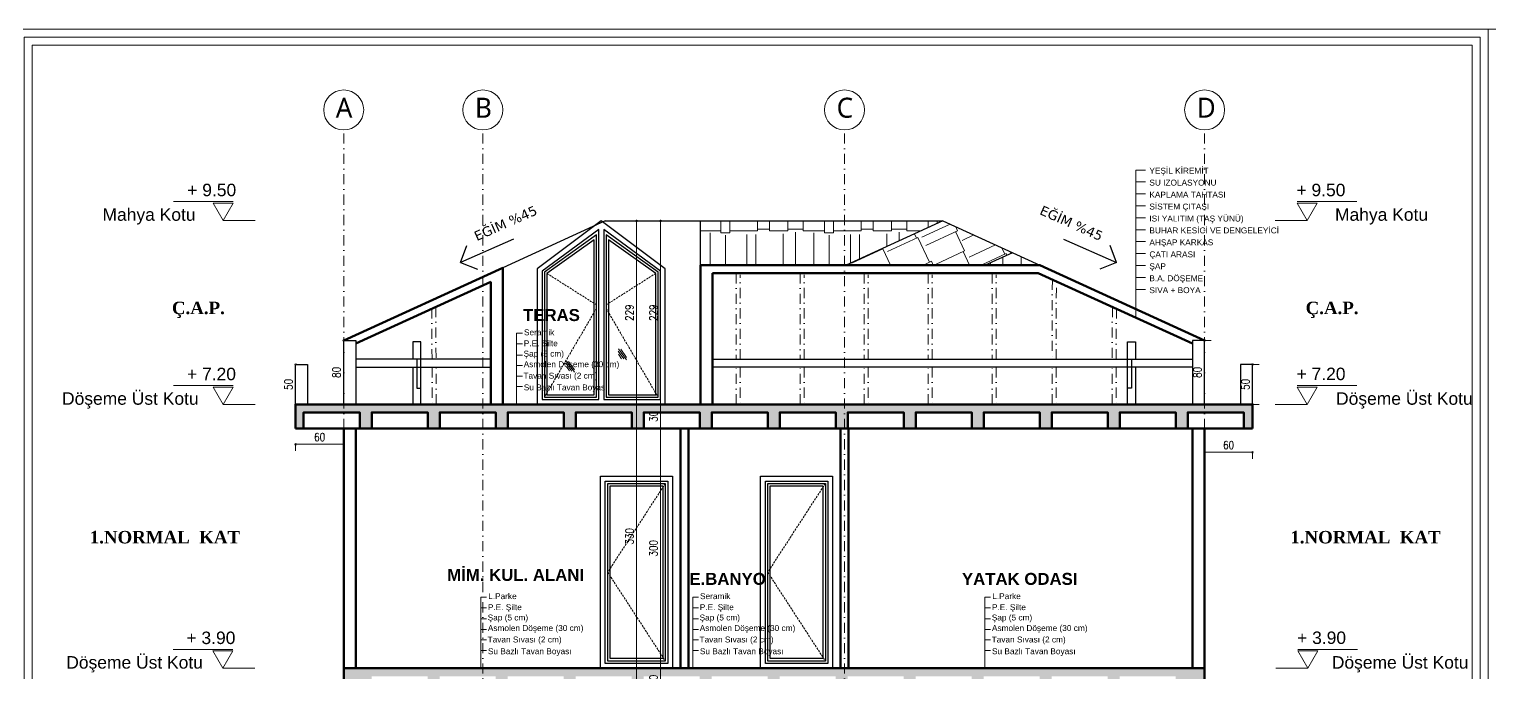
# Model space of a CAD drawing. Header units: millimetres. Extents: x 14753 to 45183, y 5640 to 19518.
# Drawn here: x 28337 to 30162, y 18708 to 19513 of the extents above; entities that cross this region are included whole.
import ezdxf

# ---------------------------------------------------------------- set-up
doc = ezdxf.new("R2010")
doc.units = ezdxf.units.MM
for name, pattern in [('DASHDOT', [25.4, 12.7, -6.35, 0, -6.35]), ('DUZ', [0]), ('HIDDEN', [0.375, 0.25, -0.125])]:
    doc.linetypes.add(name, pattern=pattern)
doc.layers.add('a_p1_enince', color=1, linetype='Continuous')
doc.layers.add('pencere', color=2, linetype='Continuous')
for name, color, linetype, lineweight in [('AKS', 251, 'DASHDOT', 0), ('CERCEVE', 66, 'Continuous', 0), ('Duvar', 1, 'Continuous', 50), ('DUVAR_0.30_gkhn', 7, 'DUZ', 30), ('Görüneyen', 250, 'HIDDEN', 0), ('k aks', 44, 'DASHDOT', 18), ('k ic olcu', 254, 'Continuous', 18), ('k pencere', 4, 'Continuous', 25), ('k tarama', 252, 'Continuous', 9), ('k yazi', 253, 'Continuous', 15), ('Kolon', 30, 'Continuous', 50), ('YAZI', 1, 'Continuous', 0)]:
    doc.layers.add(name, color=color, linetype=linetype, lineweight=lineweight)
doc.styles.add('MtXpl_Segoe_UI', font='segoeui.ttf')
doc.styles.add('olcu 50', font='simplxtw.shx', dxfattribs={"width": 0.8, "height": 10})
doc.styles.get("Standard").update_dxf_attribs({"font": 'arial.ttf'})
doc.dimstyles.new('K OLCU 100', dxfattribs={"dimscale": 40, "dimtxt": 10, "dimasz": 0.12, "dimexe": 0.2, "dimexo": 0.8, "dimgap": 0.1, "dimtad": 1, "dimdec": 0, "dimzin": 9, "dimtxsty": 'olcu 50', "dimblk": 'DOTSMALL', "dimcen": 0.5, "dimadec": 0, "dimazin": 0, "dimtfac": 1, "dimtdec": 0, "dimtix": 1, "dimtmove": 1, "dimatfit": 0, "dimldrblk": 'ORIGIN', "dimfxl": 1, "dimfxlon": 1, "dimarcsym": 0})
pattern_1 = [(0, (5200.135, 3852.9), (97.155, 45.72), [22.86, -19.05, 26.67, -11.43, 34.29, -15.24]), (0, (5222.995, 3854.804), (97.155, 45.72), [19.05, -72.39, 15.24, -22.86]), (0, (5268.715, 3850.04), (97.155, 45.72), [11.43, -118.11]), (90, (5200.135, 3852.9), (-32.385, 45.72), [43.815, -139.065]), (90, (5222.995, 3852.9), (-32.385, 45.72), [42.8625, -140.0175]), (90, (5242.045, 3852.9), (-32.385, 45.72), [40.005, -142.875]), (90, (5268.715, 3850.042), (-32.385, 45.72), [43.815, -139.065]), (90, (5280.145, 3850.042), (-32.385, 45.72), [43.815, -139.065]), (90, (5314.435, 3852.9), (-32.385, 45.72), [41.91, -140.97])]

# ---------------------------------------------------------------- blocks, each defined once
blk = doc.blocks.new('_DotSmall')
at = {"color": 0, "linetype": 'ByBlock', "const_width": 0.5}
blk.add_lwpolyline([(-0.0625, 0, 1), (0.0625, 0, 1)], format="xyb", close=True, dxfattribs=at)
blk = doc.blocks.new('*D686')
at = {"layer": 'Defpoints', "color": 0, "transparency": 16777216}
for p in [(391380.1, 4552172.9), (391380.1, 4552172.9), (391380.1, 4551842.9)]:
    blk.add_point(p, dxfattribs=at)
at = {"layer": 'k ic olcu', "color": 0, "lineweight": -2, "transparency": 16777216}
for p, q in [((391380.1, 4552172.9), (391388.1, 4552172.9)), ((391380.1, 4551842.9), (391380.1, 4552172.9)), ((391380.1, 4551842.9), (391388.1, 4551842.9))]:
    blk.add_line(p, q, dxfattribs=at)
at = {"layer": 'k ic olcu', "color": 0, "lineweight": -2, "transparency": 16777216, "xscale": 4.8, "yscale": 4.8, "zscale": 4.8}
for p, rotation in [((391380.1, 4552172.9), 90), ((391380.1, 4551842.9), 270)]:
    blk.add_blockref('_DotSmall', p, dxfattribs=dict(at, rotation=rotation))
at = {"layer": 'k ic olcu', "color": 0, "transparency": 16777216, "insert": (391371.1, 4552007.9), "char_height": 10, "attachment_point": 5, "rotation": 90, "style": 'olcu 50'}
blk.add_mtext('330', dxfattribs=at)
blk = doc.blocks.new('_Origin')
at = {"color": 0, "linetype": 'ByBlock', "lineweight": -2}
blk.add_line((0, 0), (-1, 0), dxfattribs=at)
blk.add_circle((0, 0), 0.5, dxfattribs=at)
blk = doc.blocks.new('*D687')
at = {"layer": 'Defpoints', "color": 0, "transparency": 16777216}
for p in [(391380.1, 4552502.9), (391380.1, 4552502.9), (391380.1, 4552172.9)]:
    blk.add_point(p, dxfattribs=at)
at = {"layer": 'k ic olcu', "color": 0, "lineweight": -2, "transparency": 16777216}
for p, q in [((391380.1, 4552502.9), (391388.1, 4552502.9)), ((391380.1, 4552172.9), (391380.1, 4552502.9)), ((391380.1, 4552172.9), (391388.1, 4552172.9))]:
    blk.add_line(p, q, dxfattribs=at)
at = {"layer": 'k ic olcu', "color": 0, "lineweight": -2, "transparency": 16777216, "xscale": 4.8, "yscale": 4.8, "zscale": 4.8}
for p, rotation in [((391380.1, 4552502.9), 90), ((391380.1, 4552172.9), 270)]:
    blk.add_blockref('_DotSmall', p, dxfattribs=dict(at, rotation=rotation))
at = {"layer": 'k ic olcu', "color": 0, "transparency": 16777216, "insert": (391371.1, 4552337.9), "char_height": 10, "attachment_point": 5, "rotation": 90, "style": 'olcu 50'}
blk.add_mtext('330', dxfattribs=at)
blk = doc.blocks.new('*D688')
at = {"layer": 'Defpoints', "color": 0, "transparency": 16777216}
for p in [(391380.1, 4552732.3), (391380.1, 4552732.3), (391380.1, 4552502.9)]:
    blk.add_point(p, dxfattribs=at)
at = {"layer": 'k ic olcu', "color": 0, "lineweight": -2, "transparency": 16777216}
for p, q in [((391380.1, 4552732.3), (391388.1, 4552732.3)), ((391380.1, 4552502.9), (391380.1, 4552732.3)), ((391380.1, 4552502.9), (391388.1, 4552502.9))]:
    blk.add_line(p, q, dxfattribs=at)
at = {"layer": 'k ic olcu', "color": 0, "lineweight": -2, "transparency": 16777216, "xscale": 4.8, "yscale": 4.8, "zscale": 4.8}
for p, rotation in [((391380.1, 4552732.3), 90), ((391380.1, 4552502.9), 270)]:
    blk.add_blockref('_DotSmall', p, dxfattribs=dict(at, rotation=rotation))
at = {"layer": 'k ic olcu', "color": 0, "transparency": 16777216, "insert": (391371.1, 4552617.6), "char_height": 10, "attachment_point": 5, "rotation": 90, "style": 'olcu 50'}
blk.add_mtext('229', dxfattribs=at)
blk = doc.blocks.new('*D689')
at = {"layer": 'Defpoints', "color": 0, "transparency": 16777216}
for p in [(391410.1, 4552732.3), (391410.1, 4552502.9), (391410.1, 4552502.9)]:
    blk.add_point(p, dxfattribs=at)
at = {"layer": 'k ic olcu', "color": 0, "lineweight": -2, "transparency": 16777216}
for p, q in [((391410.1, 4552732.3), (391418.1, 4552732.3)), ((391410.1, 4552732.3), (391410.1, 4552502.9)), ((391410.1, 4552502.9), (391418.1, 4552502.9))]:
    blk.add_line(p, q, dxfattribs=at)
at = {"layer": 'k ic olcu', "color": 0, "lineweight": -2, "transparency": 16777216, "xscale": 4.8, "yscale": 4.8, "zscale": 4.8}
for p, rotation in [((391410.1, 4552732.3), 90), ((391410.1, 4552502.9), 270)]:
    blk.add_blockref('_DotSmall', p, dxfattribs=dict(at, rotation=rotation))
at = {"layer": 'k ic olcu', "color": 0, "transparency": 16777216, "insert": (391401.1, 4552617.6), "char_height": 10, "attachment_point": 5, "rotation": 90, "style": 'olcu 50'}
blk.add_mtext('229', dxfattribs=at)
blk = doc.blocks.new('*D690')
at = {"layer": 'Defpoints', "color": 0, "transparency": 16777216}
for p in [(391410.1, 4552502.9), (391410.1, 4552472.9), (391410.1, 4552472.9)]:
    blk.add_point(p, dxfattribs=at)
at = {"layer": 'k ic olcu', "color": 0, "lineweight": -2, "transparency": 16777216}
for p, q in [((391410.1, 4552502.9), (391418.1, 4552502.9)), ((391410.1, 4552502.9), (391410.1, 4552472.9)), ((391410.1, 4552472.9), (391418.1, 4552472.9))]:
    blk.add_line(p, q, dxfattribs=at)
at = {"layer": 'k ic olcu', "color": 0, "lineweight": -2, "transparency": 16777216, "xscale": 4.8, "yscale": 4.8, "zscale": 4.8}
for p, rotation in [((391410.1, 4552502.9), 90), ((391410.1, 4552472.9), 270)]:
    blk.add_blockref('_DotSmall', p, dxfattribs=dict(at, rotation=rotation))
at = {"layer": 'k ic olcu', "color": 0, "transparency": 16777216, "insert": (391401.1, 4552487.9), "char_height": 10, "attachment_point": 5, "rotation": 90, "style": 'olcu 50'}
blk.add_mtext('30', dxfattribs=at)
blk = doc.blocks.new('*D691')
at = {"layer": 'Defpoints', "color": 0, "transparency": 16777216}
for p in [(391410.1, 4552472.9), (391410.1, 4552172.9), (391410.1, 4552172.9)]:
    blk.add_point(p, dxfattribs=at)
at = {"layer": 'k ic olcu', "color": 0, "lineweight": -2, "transparency": 16777216}
for p, q in [((391410.1, 4552472.9), (391418.1, 4552472.9)), ((391410.1, 4552472.9), (391410.1, 4552172.9)), ((391410.1, 4552172.9), (391418.1, 4552172.9))]:
    blk.add_line(p, q, dxfattribs=at)
at = {"layer": 'k ic olcu', "color": 0, "lineweight": -2, "transparency": 16777216, "xscale": 4.8, "yscale": 4.8, "zscale": 4.8}
for p, rotation in [((391410.1, 4552472.9), 90), ((391410.1, 4552172.9), 270)]:
    blk.add_blockref('_DotSmall', p, dxfattribs=dict(at, rotation=rotation))
at = {"layer": 'k ic olcu', "color": 0, "transparency": 16777216, "insert": (391401.1, 4552322.9), "char_height": 10, "attachment_point": 5, "rotation": 90, "style": 'olcu 50'}
blk.add_mtext('300', dxfattribs=at)
blk = doc.blocks.new('*D692')
at = {"layer": 'Defpoints', "color": 0, "transparency": 16777216}
for p in [(391410.1, 4552172.9), (391410.1, 4552142.9), (391410.1, 4552142.9)]:
    blk.add_point(p, dxfattribs=at)
at = {"layer": 'k ic olcu', "color": 0, "lineweight": -2, "transparency": 16777216}
for p, q in [((391410.1, 4552172.9), (391418.1, 4552172.9)), ((391410.1, 4552172.9), (391410.1, 4552142.9)), ((391410.1, 4552142.9), (391418.1, 4552142.9))]:
    blk.add_line(p, q, dxfattribs=at)
at = {"layer": 'k ic olcu', "color": 0, "lineweight": -2, "transparency": 16777216, "xscale": 4.8, "yscale": 4.8, "zscale": 4.8}
for p, rotation in [((391410.1, 4552172.9), 90), ((391410.1, 4552142.9), 270)]:
    blk.add_blockref('_DotSmall', p, dxfattribs=dict(at, rotation=rotation))
at = {"layer": 'k ic olcu', "color": 0, "transparency": 16777216, "insert": (391401.1, 4552157.9), "char_height": 10, "attachment_point": 5, "rotation": 90, "style": 'olcu 50'}
blk.add_mtext('30', dxfattribs=at)
blk = doc.blocks.new('GXFFCGXFGFC')
at = {"layer": 'k yazi'}
for p, q in [((25995.3, 12934.2), (25995.3, 12749.5)), ((26007.4, 12934.2), (25995.3, 12934.2)), ((26007.4, 12919.2), (25995.3, 12919.2)), ((26007.4, 12904.3), (25995.3, 12904.3)), ((26007.4, 12889.4), (25995.3, 12889.4)), ((26007.4, 12874.4), (25995.3, 12874.4)), ((26007.4, 12859.5), (25995.3, 12859.5)), ((26007.4, 12844.6), (25995.3, 12844.6)), ((26007.4, 12829.6), (25995.3, 12829.6)), ((26007.4, 12814.7), (25995.3, 12814.7)), ((26007.4, 12799.7), (25995.3, 12799.7)), ((26007.4, 12784.8), (25995.3, 12784.8))]:
    blk.add_line(p, q, dxfattribs=at)
for s, p in [('YEŞİL KİREMİT', (26012.4, 12929.6)), ('SU IZOLASYONU', (26012.4, 12914.7)), ('KAPLAMA TAHTASI', (26012.4, 12899.7)), ('SİSTEM ÇITASI', (26012.4, 12884.8)), ('ISI YALITIM (TAŞ YÜNÜ)', (26012.4, 12869.8)), ('BUHAR KESİCİ VE DENGELEYİCİ', (26012.4, 12854.9)), ('AHŞAP KARKAS', (26012.4, 12840)), ('ŞAP', (26012.4, 12810.1)), ('ÇATI ARASI', (26012.4, 12825)), ('B.A. DÖŞEME', (26012.4, 12795.1)), ('SIVA + BOYA', (26012.4, 12780.2))]:
    blk.add_text(s, height=7.4, dxfattribs=at).set_placement(p)
blk = doc.blocks.new('*D678')
at = {"layer": 'Defpoints', "color": 0, "transparency": 16777216}
for p in [(390954, 4552552.9), (390954, 4552552.9), (390954, 4552502.9)]:
    blk.add_point(p, dxfattribs=at)
at = {"layer": 'k ic olcu', "color": 0, "lineweight": -2, "transparency": 16777216}
for p, q in [((390954, 4552552.9), (390962, 4552552.9)), ((390954, 4552502.9), (390954, 4552552.9)), ((390954, 4552502.9), (390962, 4552502.9))]:
    blk.add_line(p, q, dxfattribs=at)
at = {"layer": 'k ic olcu', "color": 0, "lineweight": -2, "transparency": 16777216, "xscale": 4.8, "yscale": 4.8, "zscale": 4.8}
for p, rotation in [((390954, 4552552.9), 90), ((390954, 4552502.9), 270)]:
    blk.add_blockref('_DotSmall', p, dxfattribs=dict(at, rotation=rotation))
at = {"layer": 'k ic olcu', "color": 0, "transparency": 16777216, "insert": (390945, 4552527.9), "char_height": 10, "attachment_point": 5, "rotation": 90, "style": 'olcu 50'}
blk.add_mtext('50', dxfattribs=at)
blk = doc.blocks.new('*D679')
at = {"layer": 'Defpoints', "color": 0, "transparency": 16777216}
for p in [(391014, 4552582.9), (391014, 4552582.9), (391014, 4552502.9)]:
    blk.add_point(p, dxfattribs=at)
at = {"layer": 'k ic olcu', "color": 0, "lineweight": -2, "transparency": 16777216}
for p, q in [((391014, 4552582.9), (391022, 4552582.9)), ((391014, 4552502.9), (391014, 4552582.9)), ((391014, 4552502.9), (391022, 4552502.9))]:
    blk.add_line(p, q, dxfattribs=at)
at = {"layer": 'k ic olcu', "color": 0, "lineweight": -2, "transparency": 16777216, "xscale": 4.8, "yscale": 4.8, "zscale": 4.8}
for p, rotation in [((391014, 4552582.9), 90), ((391014, 4552502.9), 270)]:
    blk.add_blockref('_DotSmall', p, dxfattribs=dict(at, rotation=rotation))
at = {"layer": 'k ic olcu', "color": 0, "transparency": 16777216, "insert": (391005, 4552542.9), "char_height": 10, "attachment_point": 5, "rotation": 90, "style": 'olcu 50'}
blk.add_mtext('80', dxfattribs=at)
blk = doc.blocks.new('*D680')
at = {"layer": 'Defpoints', "color": 0, "transparency": 16777216}
for p in [(390954, 4552472.9), (391014, 4552472.9), (391014, 4552452.9)]:
    blk.add_point(p, dxfattribs=at)
at = {"layer": 'k ic olcu', "color": 0, "lineweight": -2, "transparency": 16777216}
for p, q in [((390954, 4552452.9), (390954, 4552444.9)), ((390954, 4552452.9), (391014, 4552452.9)), ((391014, 4552452.9), (391014, 4552444.9))]:
    blk.add_line(p, q, dxfattribs=at)
at = {"layer": 'k ic olcu', "color": 0, "lineweight": -2, "transparency": 16777216, "xscale": 4.8, "yscale": 4.8, "zscale": 4.8, "rotation": 180}
blk.add_blockref('_DotSmall', (390954, 4552452.9), dxfattribs=at)
at = {"layer": 'k ic olcu', "color": 0, "lineweight": -2, "transparency": 16777216, "xscale": 4.8, "yscale": 4.8, "zscale": 4.8}
blk.add_blockref('_DotSmall', (391014, 4552452.9), dxfattribs=at)
at = {"layer": 'k ic olcu', "color": 0, "transparency": 16777216, "insert": (390984, 4552461.9), "char_height": 10, "attachment_point": 5, "style": 'olcu 50'}
blk.add_mtext('60', dxfattribs=at)
blk = doc.blocks.new('*D681')
at = {"layer": 'Defpoints', "color": 0, "transparency": 16777216}
for p in [(392090, 4552472.9), (392150, 4552472.9), (392150, 4552442.9)]:
    blk.add_point(p, dxfattribs=at)
at = {"layer": 'k ic olcu', "color": 0, "lineweight": -2, "transparency": 16777216}
for p, q in [((392090, 4552442.9), (392090, 4552434.9)), ((392090, 4552442.9), (392150, 4552442.9)), ((392150, 4552442.9), (392150, 4552434.9))]:
    blk.add_line(p, q, dxfattribs=at)
at = {"layer": 'k ic olcu', "color": 0, "lineweight": -2, "transparency": 16777216, "xscale": 4.8, "yscale": 4.8, "zscale": 4.8, "rotation": 180}
blk.add_blockref('_DotSmall', (392090, 4552442.9), dxfattribs=at)
at = {"layer": 'k ic olcu', "color": 0, "lineweight": -2, "transparency": 16777216, "xscale": 4.8, "yscale": 4.8, "zscale": 4.8}
blk.add_blockref('_DotSmall', (392150, 4552442.9), dxfattribs=at)
at = {"layer": 'k ic olcu', "color": 0, "transparency": 16777216, "insert": (392120, 4552451.9), "char_height": 10, "attachment_point": 5, "style": 'olcu 50'}
blk.add_mtext('60', dxfattribs=at)
blk = doc.blocks.new('*D682')
at = {"layer": 'Defpoints', "color": 0, "transparency": 16777216}
for p in [(392090, 4552582.9), (392090, 4552582.9), (392090, 4552502.9)]:
    blk.add_point(p, dxfattribs=at)
at = {"layer": 'k ic olcu', "color": 0, "lineweight": -2, "transparency": 16777216}
for p, q in [((392090, 4552582.9), (392098, 4552582.9)), ((392090, 4552502.9), (392090, 4552582.9)), ((392090, 4552502.9), (392098, 4552502.9))]:
    blk.add_line(p, q, dxfattribs=at)
at = {"layer": 'k ic olcu', "color": 0, "lineweight": -2, "transparency": 16777216, "xscale": 4.8, "yscale": 4.8, "zscale": 4.8}
for p, rotation in [((392090, 4552582.9), 90), ((392090, 4552502.9), 270)]:
    blk.add_blockref('_DotSmall', p, dxfattribs=dict(at, rotation=rotation))
at = {"layer": 'k ic olcu', "color": 0, "transparency": 16777216, "insert": (392081, 4552542.9), "char_height": 10, "attachment_point": 5, "rotation": 90, "style": 'olcu 50'}
blk.add_mtext('80', dxfattribs=at)
blk = doc.blocks.new('*D683')
at = {"layer": 'Defpoints', "color": 0, "transparency": 16777216}
for p in [(392150, 4552552.9), (392150, 4552552.9), (392150, 4552502.9)]:
    blk.add_point(p, dxfattribs=at)
at = {"layer": 'k ic olcu', "color": 0, "lineweight": -2, "transparency": 16777216}
for p, q in [((392150, 4552552.9), (392158, 4552552.9)), ((392150, 4552502.9), (392150, 4552552.9)), ((392150, 4552502.9), (392158, 4552502.9))]:
    blk.add_line(p, q, dxfattribs=at)
at = {"layer": 'k ic olcu', "color": 0, "lineweight": -2, "transparency": 16777216, "xscale": 4.8, "yscale": 4.8, "zscale": 4.8}
for p, rotation in [((392150, 4552552.9), 90), ((392150, 4552502.9), 270)]:
    blk.add_blockref('_DotSmall', p, dxfattribs=dict(at, rotation=rotation))
at = {"layer": 'k ic olcu', "color": 0, "transparency": 16777216, "insert": (392141, 4552527.9), "char_height": 10, "attachment_point": 5, "rotation": 90, "style": 'olcu 50'}
blk.add_mtext('50', dxfattribs=at)
blk = doc.blocks.new('kot1')
for p, q in [((578788.5, 90039.1), (578863, 90039.1)), ((578801, 90015.5), (578761, 90015.5))]:
    blk.add_line(p, q)
blk.add_lwpolyline([(578813.5, 90037.1), (578788.5, 90037.1), (578801, 90015.5)], close=True)
blk = doc.blocks.new('H')
at = {"layer": 'YAZI', "xscale": -1}
for p in [(971405.6, 4462718.1), (971405.6, 4462488.2), (971404.9, 4462158.2), (971417, 4461828.2), (971417.6, 4461768.2), (971390.5, 4461548.2), (971390.5, 4461488.2)]:
    blk.add_blockref('kot1', p, dxfattribs=at)
at = {"layer": 'YAZI'}
for s, p in [('+ 9.50', (392559.6, 4552764, 574.2)), ('Mahya Kotu', (392453.7, 4552733.3, 574.2)), ('+ 7.20', (392559.3, 4552533.9, 574.2)), ('Döşeme Üst Kotu', (392403.1, 4552503.2, 574.2)), ('+ 3.90', (392558.6, 4552203.9, 574.2)), ('Döşeme Üst Kotu', (392408.4, 4552173.2, 574.2)), ('+ 0.60(127.60)', (392487.1, 4551873.9, 574.2)), ('S.B.K.', (392535.7, 4551843.2, 574.2)), ('± 0.00(127.00)', (392487.1, 4551813.9, 574.2)), ('Sıfır kotu', (392506.1, 4551783.6, 574.2)), ('-2.20', (392533.8, 4551591.9, 574.2)), ('Temel Üst Kotu', (392427.2, 4551563.2, 574.2)), ('-2.80', (392561.9, 4551531, 459.4)), ('Temel Alt Kotu', (392434.9, 4551503.3, 459.4))]:
    blk.add_text(s, height=15.6, dxfattribs=at).set_placement(p)
at = {"layer": 'YAZI', "char_height": 15.6, "width": 230.85, "attachment_point": 2}
for s, insert in [('{\\fTimes New Roman|b1|i0|c162|p18;Ç.A.P.}', (392573.5, 4552632.1, 0)), ('{\\fTimes New Roman|b1|i0|c162|p18;1.NORMAL  KAT}', (392531.7, 4552345.4, 0)), ('{\\fTimes New Roman|b1|i0|c162|p18;ZEMİN  KAT}', (392526.5, 4552084.3, 0)), ('{\\fTimes New Roman|b1|i0|c162|p18;1.BODRUM  KAT}', (392526.5, 4551694.2, 0))]:
    blk.add_mtext(s, dxfattribs=dict(at, insert=insert))
blk = doc.blocks.new('KOT11')
at = {"layer": 'YAZI'}
for p in [(-188397.4, 4462717.3), (-188397.5, 4462487.4), (-188396.8, 4462157.4), (-188408.9, 4461827.4), (-188409.5, 4461767.4), (-188382.3, 4461547.4), (-188382.3, 4461487.4)]:
    blk.add_blockref('kot1', p, dxfattribs=at)
for s, p in [('+ 9.50', (390390.1, 4552763.2, 574.2)), ('Mahya Kotu', (390438.3, 4552732.5, 574.2)), ('+ 7.20', (390390.2, 4552533.2, 574.2)), ('Döşeme Üst Kotu', (390439.6, 4552502.4, 574.2)), ('+ 3.90', (390390.9, 4552203.2, 574.2)), ('Döşeme Üst Kotu', (390434.3, 4552172.4, 574.2)), ('+ 0.60(127.60)', (390383.8, 4551873.2, 574.2)), ('S.B.K.', (390410.5, 4551842.4, 574.2)), ('± 0.00(127.00)', (390384.5, 4551813.2, 574.2)), ('Sıfır kotu', (390413, 4551782.8, 574.2)), ('-2.20', (390426.2, 4551591.2, 574.2)), ('Temel Üst Kotu', (390431.9, 4551562.4, 574.2)), ('-2.80', (390398.2, 4551530.2, 459.4)), ('Temel Alt Kotu', (390426.7, 4551502.5, 459.4))]:
    blk.add_text(s, height=15.6, dxfattribs=at).set_placement(p)
at = {"layer": 'YAZI', "char_height": 15.6, "width": 230.85, "attachment_point": 2}
for s, insert in [('{\\fTimes New Roman|b1|i0|c162|p18;Ç.A.P.}', (390434.6, 4552631.3, 0)), ('{\\fTimes New Roman|b1|i0|c162|p18;1.NORMAL  KAT}', (390476.4, 4552344.6, 0)), ('{\\fTimes New Roman|b1|i0|c162|p18;ZEMİN  KAT}', (390481.6, 4552083.5, 0)), ('{\\fTimes New Roman|b1|i0|c162|p18;1.BODRUM  KAT}', (390481.6, 4551693.4, 0))]:
    blk.add_mtext(s, dxfattribs=dict(at, insert=insert))
blk = doc.blocks.new('a blok b-b kesit')
at = {"layer": 'k tarama'}
h = blk.add_hatch(dxfattribs=at)
h.set_pattern_fill('AR-RSHKE', color=256, scale=0.15, angle=360)
h.set_pattern_definition(pattern_1)
h.paths.add_polyline_path([(391460, 4552732.3), (391460, 4552677), (391641.9, 4552677), (391763, 4552732.3)])
h = blk.add_hatch(dxfattribs=at)
h.set_pattern_fill('AR-RSHKE', color=256, scale=0.15, angle=115)
h.set_pattern_definition([(115, (5200.135, 3852.9), (-82.49586924, 68.7302261), [22.86, -19.05, 26.67, -11.43, 34.29, -15.24]), (115, (5188.75, 3872.812), (-82.49586924, 68.7302261), [19.05, -72.39, 15.24, -22.86]), (115, (5173.74, 3916.26), (-82.49586924, 68.7302261), [11.43, -118.11]), (205, (5200.135, 3852.9), (-27.74989962, -48.6728846), [43.815, -139.065]), (205, (5190.474, 3873.618), (-27.74989962, -48.6728846), [42.8625, -140.0175]), (205, (5182.424, 3890.883), (-27.74989962, -48.6728846), [40.005, -142.875]), (205, (5173.742, 3916.26), (-27.74989962, -48.6728846), [43.815, -139.065]), (205, (5168.91, 3926.62), (-27.74989962, -48.6728846), [43.815, -139.065]), (205, (5151.83, 3956.49), (-27.74989962, -48.6728846), [41.91, -140.97])])
h.paths.add_polyline_path([(391763, 4552732.3), (391641.9, 4552677), (391815.9, 4552677), (391850, 4552692.6)])
h = blk.add_hatch(dxfattribs=at)
h.set_pattern_fill('AR-RSHKE', color=256, scale=0.15, angle=360)
h.set_pattern_definition(pattern_1)
h.paths.add_polyline_path([(391884.1, 4552677), (391850, 4552692.6), (391815.9, 4552677)])
h = blk.add_hatch(dxfattribs=at)
h.set_pattern_fill('JIS_STN_2.5', color=256, scale=1.5)
h.paths.add_polyline_path([(391474, 4552492.9), (391544, 4552492.9), (391544, 4552472.9), (391559, 4552472.9), (391559, 4552492.9), (391629, 4552492.9), (391629, 4552472.9), (391644, 4552472.9), (391644, 4552492.9), (391714, 4552492.9), (391714, 4552472.9), (391729, 4552472.9), (391729, 4552492.9), (391799, 4552492.9), (391799, 4552472.9), (391814, 4552472.9), (391814, 4552492.9), (391884, 4552492.9), (391884, 4552472.9), (391899, 4552472.9), (391899, 4552492.9), (391969, 4552492.9), (391969, 4552472.9), (391984, 4552472.9), (391984, 4552492.9), (392054, 4552492.9), (392054, 4552472.9), (392069, 4552472.9), (392069, 4552492.9), (392139, 4552492.9), (392139, 4552472.9), (392150, 4552472.9), (392150, 4552502.9), (390954, 4552502.9), (390954, 4552472.9), (390964, 4552472.9), (390964, 4552492.9), (391034, 4552492.9), (391034, 4552472.9), (391049, 4552472.9), (391049, 4552492.9), (391119, 4552492.9), (391119, 4552472.9), (391134, 4552472.9), (391134, 4552492.9), (391204, 4552492.9), (391204, 4552472.9), (391219, 4552472.9), (391219, 4552492.9), (391289, 4552492.9), (391289, 4552472.9), (391304, 4552472.9), (391304, 4552492.9), (391374, 4552492.9), (391374, 4552472.9), (391389, 4552472.9), (391389, 4552492.9), (391459, 4552492.9), (391459, 4552472.9), (391474, 4552472.9)])
h.paths.add_polyline_path([(391474, 4552162.9), (391544, 4552162.9), (391544, 4552142.9), (391559, 4552142.9), (391559, 4552162.9), (391629, 4552162.9), (391629, 4552142.9), (391644, 4552142.9), (391644, 4552162.9), (391714, 4552162.9), (391714, 4552142.9), (391729, 4552142.9), (391729, 4552162.9), (391799, 4552162.9), (391799, 4552142.9), (391814, 4552142.9), (391814, 4552162.9), (391884, 4552162.9), (391884, 4552142.9), (391899, 4552142.9), (391899, 4552162.9), (391969, 4552162.9), (391969, 4552142.9), (391984, 4552142.9), (391984, 4552162.9), (392054, 4552162.9), (392054, 4552142.9), (392090, 4552142.9), (392090, 4552172.9), (391014, 4552172.9), (391014, 4552142.9), (391049, 4552142.9), (391049, 4552162.9), (391119, 4552162.9), (391119, 4552142.9), (391134, 4552142.9), (391134, 4552162.9), (391204, 4552162.9), (391204, 4552142.9), (391219, 4552142.9), (391219, 4552162.9), (391289, 4552162.9), (391289, 4552142.9), (391304, 4552142.9), (391304, 4552162.9), (391374, 4552162.9), (391374, 4552142.9), (391389, 4552142.9), (391389, 4552162.9), (391459, 4552162.9), (391459, 4552142.9), (391474, 4552142.9)])
h.paths.add_polyline_path([(391474, 4551832.9), (391544, 4551832.9), (391544, 4551812.9), (391559, 4551812.9), (391559, 4551832.9), (391629, 4551832.9), (391629, 4551812.9), (391644, 4551812.9), (391644, 4551832.9), (391714, 4551832.9), (391714, 4551812.9), (391729, 4551812.9), (391729, 4551832.9), (391799, 4551832.9), (391799, 4551812.9), (391814, 4551812.9), (391814, 4551832.9), (391884, 4551832.9), (391884, 4551812.9), (391899, 4551812.9), (391899, 4551832.9), (391969, 4551832.9), (391969, 4551812.9), (391984, 4551812.9), (391984, 4551832.9), (392054, 4551832.9), (392054, 4551812.9), (392065, 4551812.9), (392065, 4551562.9), (392090, 4551562.9), (392090, 4551842.9), (391014, 4551842.9), (391014, 4551562.9), (391039, 4551562.9), (391039, 4551812.9), (391049, 4551812.9), (391049, 4551832.9), (391119, 4551832.9), (391119, 4551812.9), (391134, 4551812.9), (391134, 4551832.9), (391204, 4551832.9), (391204, 4551812.9), (391219, 4551812.9), (391219, 4551832.9), (391289, 4551832.9), (391289, 4551812.9), (391304, 4551812.9), (391304, 4551832.9), (391374, 4551832.9), (391374, 4551812.9), (391389, 4551812.9), (391389, 4551832.9), (391459, 4551832.9), (391459, 4551812.9), (391474, 4551812.9)])
h.paths.add_polyline_path([(392140, 4551502.9), (392140, 4551562.9), (390964, 4551562.9), (390964, 4551502.9)])
at = {"layer": 'AKS'}
for points in [[(391504.7, 4552666.8), (391504.6, 4552559.3), (391509.6, 4552559.3), (391509.7, 4552665)], [(391584.7, 4552666.8), (391584.6, 4552559.3), (391589.6, 4552559.3), (391589.7, 4552665)], [(391664.7, 4552666.8), (391664.6, 4552559.3), (391669.6, 4552559.3), (391669.7, 4552665)], [(391744.7, 4552666.8), (391744.6, 4552559.3), (391749.6, 4552559.3), (391749.7, 4552665)], [(391824.7, 4552666.8), (391824.6, 4552559.3), (391829.6, 4552559.3), (391829.7, 4552665)], [(391899.7, 4552658.9), (391899.6, 4552559.3), (391904.6, 4552559.3), (391904.7, 4552656.6)], [(391129.3, 4552624.6), (391129.4, 4552559.3), (391124.4, 4552559.3), (391124.3, 4552622.3)], [(391974.7, 4552624.6), (391974.6, 4552559.3), (391979.6, 4552559.3), (391979.7, 4552622.3)], [(391199.4, 4552502.9), (391204.4, 4552502.9)]]:
    blk.add_lwpolyline(points, dxfattribs=at)
for points in [[(391124.4, 4552502.9), (391129.4, 4552502.9), (391129.4, 4552549.3), (391124.4, 4552549.3)], [(391509.6, 4552502.9), (391504.6, 4552502.9), (391504.6, 4552549.3), (391509.6, 4552549.3)], [(391589.6, 4552502.9), (391584.6, 4552502.9), (391584.6, 4552549.3), (391589.6, 4552549.3)], [(391669.6, 4552502.9), (391664.6, 4552502.9), (391664.6, 4552549.3), (391669.6, 4552549.3)], [(391749.6, 4552502.9), (391744.6, 4552502.9), (391744.6, 4552549.3), (391749.6, 4552549.3)], [(391829.6, 4552502.9), (391824.6, 4552502.9), (391824.6, 4552549.3), (391829.6, 4552549.3)], [(391904.6, 4552502.9), (391899.6, 4552502.9), (391899.6, 4552549.3), (391904.6, 4552549.3)], [(391979.6, 4552502.9), (391974.6, 4552502.9), (391974.6, 4552549.3), (391979.6, 4552549.3)]]:
    blk.add_lwpolyline(points, close=True, dxfattribs=at)
at = {"layer": 'Duvar'}
for p, q in [((391213, 4552673.8), (391014, 4552582.9)), ((391213, 4552502.9), (391213, 4552673.8)), ((391460, 4552502.9), (391460, 4552677)), ((391884.1, 4552677), (391460, 4552677)), ((391884.1, 4552677), (392090, 4552582.9)), ((391198, 4552656), (391029, 4552578.8)), ((391198, 4552502.9), (391198, 4552656)), ((391475, 4552502.9), (391475, 4552667)), ((391881.9, 4552667), (391475, 4552667)), ((391881.9, 4552667), (392075, 4552578.8)), ((391014, 4552172.9), (391014, 4552472.9)), ((391029, 4552172.9), (391029, 4552472.9)), ((391435, 4552172.9), (391435, 4552472.9)), ((391445, 4552172.9), (391445, 4552472.9)), ((391635, 4552172.9), (391635, 4552472.9)), ((391645, 4552172.9), (391645, 4552472.9)), ((392075, 4552172.9), (392075, 4552472.9)), ((392090, 4552172.9), (392090, 4552472.9))]:
    blk.add_line(p, q, dxfattribs=at)
at = {"layer": 'DUVAR_0.30_gkhn'}
for points in [[(391014, 4552502.9), (391014, 4552582.9), (391029, 4552582.9), (391029, 4552502.9)], [(392090, 4552502.9), (392090, 4552582.9), (392075, 4552582.9), (392075, 4552502.9)], [(391100.4, 4552549.4), (391100.4, 4552503), (391110.4, 4552503), (391110.4, 4552581.1), (391100.4, 4552581.1), (391100.4, 4552559.4)], [(392003.6, 4552549.4), (392003.6, 4552503), (391993.6, 4552503), (391993.6, 4552581.1), (392003.6, 4552581.1), (392003.6, 4552559.4)], [(390954, 4552502.9), (390954, 4552552.9), (390969, 4552552.9), (390969, 4552502.9)], [(391100.4, 4552559.4), (391029, 4552559.4), (391029, 4552549.3), (391198, 4552549.3)], [(391198, 4552559.3), (391100.4, 4552559.3), (391100.4, 4552559.3)], [(392003.6, 4552559.4), (392075, 4552559.4), (392075, 4552549.3), (391475, 4552549.3)], [(391475, 4552559.3), (392003.6, 4552559.3), (392003.6, 4552559.3)], [(392150, 4552502.9), (392150, 4552552.9), (392135, 4552552.9), (392135, 4552502.9)]]:
    blk.add_lwpolyline(points, dxfattribs=at)
for points in [[(391110.4, 4552559.4), (391105.4, 4552559.4), (391105.4, 4552523), (391110.4, 4552523)], [(391993.6, 4552559.4), (391998.6, 4552559.4), (391998.6, 4552523), (391993.6, 4552523)]]:
    blk.add_lwpolyline(points, close=True, dxfattribs=at)
at = {"layer": 'Görüneyen', "ltscale": 10}
for p, q in [((391268, 4552666.7), (391330, 4552627.3)), ((391404, 4552666.7), (391342, 4552627.3)), ((391330, 4552622.9), (391265, 4552511.9)), ((391342, 4552622.9), (391407, 4552511.9)), ((391416, 4552403.9), (391344, 4552292.9)), ((391616, 4552403.9), (391544, 4552292.9)), ((391344, 4552292.9), (391416, 4552181.9)), ((391544, 4552292.9), (391616, 4552181.9))]:
    blk.add_line(p, q, dxfattribs=at)
at = {"layer": 'k aks'}
for p, q in [((391014, 4551324.6), (391014, 4552846.1)), ((391188, 4551324.6), (391188, 4552846.1)), ((391640, 4551324.6), (391640, 4552846.1)), ((392090, 4551324.6), (392090, 4552846.1))]:
    blk.add_line(p, q, dxfattribs=at)
at = {"layer": 'k aks', "linetype": 'Continuous'}
for centre in [(391014, 4552871.1), (391188, 4552871.1), (391640, 4552871.1), (392090, 4552871.1)]:
    blk.add_circle(centre, 25, dxfattribs=at)
at = {"layer": 'k pencere'}
for p, q in [((391341, 4552732.3), (391213, 4552673.8)), ((391341, 4552732.3), (391763, 4552732.3)), ((391460, 4552677), (391460, 4552732.3)), ((391763, 4552732.3), (391641.9, 4552677)), ((391763, 4552732.3), (391884.1, 4552677)), ((391226.2, 4552709.7), (391160.1, 4552680.3)), ((391913.8, 4552709.7), (391979.9, 4552680.3)), ((391160.1, 4552680.3), (391168, 4552701.4)), ((391850, 4552692.6), (391815.9, 4552677)), ((391979.9, 4552680.3), (391972, 4552701.4)), ((391160.1, 4552680.3), (391181.1, 4552672)), ((391979.9, 4552680.3), (391958.9, 4552672))]:
    blk.add_line(p, q, dxfattribs=at)
for points in [[(391425, 4552172.9), (391335, 4552172.9), (391335, 4552412.9), (391425, 4552412.9)], [(391419, 4552406.9), (391419, 4552178.9), (391341, 4552178.9), (391341, 4552406.9)], [(391416, 4552403.9), (391416, 4552181.9), (391344, 4552181.9), (391344, 4552403.9)], [(391413, 4552400.9), (391413, 4552184.9), (391347, 4552184.9), (391347, 4552400.9)], [(391625, 4552172.9), (391535, 4552172.9), (391535, 4552412.9), (391625, 4552412.9)], [(391619, 4552406.9), (391619, 4552178.9), (391541, 4552178.9), (391541, 4552406.9)], [(391616, 4552403.9), (391616, 4552181.9), (391544, 4552181.9), (391544, 4552403.9)], [(391613, 4552400.9), (391613, 4552184.9), (391547, 4552184.9), (391547, 4552400.9)]]:
    blk.add_lwpolyline(points, close=True, dxfattribs=at)
at = {"layer": 'k tarama'}
for p, q in [((391364, 4552559.7), (391356.9, 4552569.6)), ((391367.3, 4552558.5), (391357.4, 4552572.3)), ((391361.4, 4552559.9), (391357.4, 4552565.5)), ((391367.6, 4552561.5), (391360.2, 4552571.8)), ((391299, 4552544.4), (391291.8, 4552554.4)), ((391296.3, 4552544.7), (391292.3, 4552550.2)), ((391302.3, 4552543.2), (391292.4, 4552557)), ((391302.6, 4552546.2), (391295.2, 4552556.5))]:
    blk.add_line(p, q, dxfattribs=at)
at = {"layer": 'k yazi'}
for p, q in [((391230.1, 4552591.9), (391237.4, 4552591.9)), ((391230.1, 4552502.9), (391230.1, 4552591.9)), ((391230.1, 4552578.4), (391237.4, 4552578.4)), ((391230.1, 4552564.6), (391237.4, 4552564.6)), ((391230.1, 4552564.6), (391237.4, 4552564.6)), ((391230.1, 4552551.4), (391237.4, 4552551.4)), ((391230.1, 4552551.4), (391237.4, 4552551.4)), ((391230.1, 4552538.2), (391237.4, 4552538.2)), ((391230.1, 4552538.2), (391237.4, 4552538.2)), ((391230.1, 4552525.1), (391237.4, 4552525.1)), ((391230.1, 4552525.1), (391237.4, 4552525.1)), ((391185.3, 4552261.9), (391192.5, 4552261.9)), ((391185.3, 4552172.9), (391185.3, 4552261.9)), ((391450.2, 4552261.9), (391457.4, 4552261.9)), ((391450.2, 4552172.9), (391450.2, 4552261.9)), ((391815.3, 4552261.9), (391822.5, 4552261.9)), ((391815.3, 4552172.9), (391815.3, 4552261.9)), ((391185.3, 4552248.4), (391192.5, 4552248.4)), ((391450.2, 4552248.4), (391457.4, 4552248.4)), ((391815.3, 4552248.4), (391822.5, 4552248.4)), ((391185.3, 4552234.6), (391192.5, 4552234.6)), ((391185.3, 4552234.6), (391192.5, 4552234.6)), ((391185.3, 4552221.4), (391192.5, 4552221.4)), ((391185.3, 4552221.4), (391192.5, 4552221.4)), ((391450.2, 4552234.6), (391457.4, 4552234.6)), ((391450.2, 4552234.6), (391457.4, 4552234.6)), ((391450.2, 4552221.4), (391457.4, 4552221.4)), ((391450.2, 4552221.4), (391457.4, 4552221.4)), ((391815.3, 4552234.6), (391822.5, 4552234.6)), ((391815.3, 4552234.6), (391822.5, 4552234.6)), ((391815.3, 4552221.4), (391822.5, 4552221.4)), ((391815.3, 4552221.4), (391822.5, 4552221.4)), ((391185.3, 4552208.2), (391192.5, 4552208.2)), ((391185.3, 4552208.2), (391192.5, 4552208.2)), ((391450.2, 4552208.2), (391457.4, 4552208.2)), ((391450.2, 4552208.2), (391457.4, 4552208.2)), ((391815.3, 4552208.2), (391822.5, 4552208.2)), ((391815.3, 4552208.2), (391822.5, 4552208.2)), ((391185.3, 4552195.1), (391192.5, 4552195.1)), ((391185.3, 4552195.1), (391192.5, 4552195.1)), ((391450.2, 4552195.1), (391457.4, 4552195.1)), ((391450.2, 4552195.1), (391457.4, 4552195.1)), ((391815.3, 4552195.1), (391822.5, 4552195.1)), ((391815.3, 4552195.1), (391822.5, 4552195.1))]:
    blk.add_line(p, q, dxfattribs=at)
at = {"layer": 'Kolon'}
for p, q in [((390954, 4552502.9), (392150, 4552502.9)), ((390954, 4552472.9), (390954, 4552502.9)), ((392150, 4552502.9), (392150, 4552472.9)), ((390954, 4552472.9), (392150, 4552472.9)), ((391014, 4552172.9), (392090, 4552172.9)), ((391014, 4552142.9), (391014, 4552172.9)), ((392090, 4552172.9), (392090, 4552142.9))]:
    blk.add_line(p, q, dxfattribs=at)
for points in [[(390964, 4552472.9), (390964, 4552492.9), (391034, 4552492.9), (391034, 4552472.9)], [(391049, 4552472.9), (391049, 4552492.9), (391119, 4552492.9), (391119, 4552472.9)], [(391134, 4552472.9), (391134, 4552492.9), (391204, 4552492.9), (391204, 4552472.9)], [(391219, 4552472.9), (391219, 4552492.9), (391289, 4552492.9), (391289, 4552472.9)], [(391304, 4552472.9), (391304, 4552492.9), (391374, 4552492.9), (391374, 4552472.9)], [(391389, 4552472.9), (391389, 4552492.9), (391459, 4552492.9), (391459, 4552472.9)], [(391474, 4552472.9), (391474, 4552492.9), (391544, 4552492.9), (391544, 4552472.9)], [(391559, 4552472.9), (391559, 4552492.9), (391629, 4552492.9), (391629, 4552472.9)], [(391644, 4552472.9), (391644, 4552492.9), (391714, 4552492.9), (391714, 4552472.9)], [(391729, 4552472.9), (391729, 4552492.9), (391799, 4552492.9), (391799, 4552472.9)], [(391814, 4552472.9), (391814, 4552492.9), (391884, 4552492.9), (391884, 4552472.9)], [(391899, 4552472.9), (391899, 4552492.9), (391969, 4552492.9), (391969, 4552472.9)], [(391984, 4552472.9), (391984, 4552492.9), (392054, 4552492.9), (392054, 4552472.9)], [(392069, 4552472.9), (392069, 4552492.9), (392139, 4552492.9), (392139, 4552472.9)]]:
    blk.add_lwpolyline(points, dxfattribs=at)
at = {"layer": 'pencere', "color": 128, "true_color": 0x004d39}
blk.add_lwpolyline([(391336, 4552732.3), (391256, 4552672.2), (391256, 4552502.9), (391416, 4552502.9), (391416, 4552672.2), (391336, 4552732.3)], dxfattribs=at)
for points in [[(391333, 4552508.9), (391333, 4552721.7), (391262, 4552669.4), (391262, 4552508.9)], [(391330, 4552511.9), (391330, 4552715.1), (391265, 4552668.1), (391265, 4552511.9)], [(391339, 4552508.9), (391410, 4552508.9), (391410, 4552669.4), (391339, 4552721.7)], [(391407, 4552511.9), (391407, 4552668.1), (391342, 4552715.1), (391342, 4552511.9)], [(391268, 4552514.9), (391327, 4552514.9), (391327, 4552708.5), (391268, 4552666.7)], [(391404, 4552514.9), (391404, 4552666.7), (391345, 4552708.5), (391345, 4552514.9)]]:
    blk.add_lwpolyline(points, close=True, dxfattribs=at)
at = {"layer": 'a_p1_enince'}
blk.add_blockref('GXFFCGXFGFC', (366008.6, 4539861.8), dxfattribs=at)
at = {"layer": 'k ic olcu'}
for name, p in [('H', (-1741.1, -0.8)), ('KOT11', (1814.7, 0))]:
    blk.add_blockref(name, p, dxfattribs=at)
at = {"layer": 'k aks', "style": 'MtXpl_Segoe_UI'}
for s, p in [('A', (391004.1, 4552861.4)), ('B', (391178.1, 4552861.4)), ('C', (391630.1, 4552861.4)), ('D', (392080.1, 4552861.4))]:
    blk.add_text(s, height=25, dxfattribs=at).set_placement(p)
at = {"layer": 'k yazi', "char_height": 12}
for insert, attachment_point, rotation in [((391257.3, 4552740.9), 9, 23.9625), ((391882.7, 4552740.9), 7, 336.0375)]:
    blk.add_mtext_dynamic_manual_height_columns('{\\fVerdana|b0|i0|c162|p34;EĞİM %45}', width=153.763, gutter_width=12.5, heights=[0], dxfattribs=dict(at, insert=insert, attachment_point=attachment_point, rotation=rotation))
at = {"layer": 'k yazi'}
for s, insert, char_height, width, attachment_point in [('{\\fArial|b1|i0|c162|p34;\\C0;TERAS}', (391273.7, 4552622.1), 15, 177.577, 2), ('{\\C7;Seramik}', (391239.4, 4552596.7), 7.4, 53.891, 1), ('{\\fArial|b0|i0|c162|p34;\\C7;P.E. Şilte}', (391239.1, 4552582.9), 7.4, 45.536, 1), ('{\\fArial|b0|i0|c162|p34;\\C7;Şap (5 cm)}', (391238.8, 4552570), 7.4, 52.752, 1), ('{\\C7;Asmolen Döşeme (30 cm)}', (391239, 4552556.8), 7.4, 121.866, 1), ('{\\fArial|b0|i0|c162|p34;\\C7;Tavan Sıvası (2 cm)}', (391238.7, 4552542.5), 7.4, 92.245, 1), ('{\\fArial|b0|i0|c162|p34;\\C7;Su Bazlı Tavan Boyası}', (391239.1, 4552527.8), 7.4, 113.095, 1), ('{\\fArial|b1|i0|c162|p34;\\C0;MİM. KUL. ALANI}', (391228.9, 4552297.1), 15, 177.577, 2), ('{\\fArial|b1|i0|c162|p34;\\C0;E.BANYO}', (391493.8, 4552292.1), 15, 177.577, 2), ('{\\fArial|b1|i0|c162|p34;\\C0;YATAK ODASI}', (391858.9, 4552292.1), 15, 177.577, 2), ('{\\fArial|b0|i0|c162|p34;\\C7;P.E. Şilte}', (391194.2, 4552252.9), 7.4, 45.536, 1), ('{\\C7;L.Parke}', (391194.6, 4552266.7), 7.4, 53.891, 1), ('{\\C7;Seramik}', (391459.4, 4552266.7), 7.4, 53.891, 1), ('{\\fArial|b0|i0|c162|p34;\\C7;P.E. Şilte}', (391459.1, 4552252.9), 7.4, 45.536, 1), ('{\\fArial|b0|i0|c162|p34;\\C7;P.E. Şilte}', (391824.2, 4552252.9), 7.4, 45.536, 1), ('{\\C7;L.Parke}', (391824.6, 4552266.7), 7.4, 53.891, 1), ('{\\fArial|b0|i0|c162|p34;\\C7;Şap (5 cm)}', (391194, 4552240), 7.4, 52.752, 1), ('{\\fArial|b0|i0|c162|p34;\\C7;Şap (5 cm)}', (391458.8, 4552240), 7.4, 52.752, 1), ('{\\fArial|b0|i0|c162|p34;\\C7;Şap (5 cm)}', (391824, 4552240), 7.4, 52.752, 1), ('{\\C7;Asmolen Döşeme (30 cm)}', (391194.2, 4552226.8), 7.4, 121.866, 1), ('{\\C7;Asmolen Döşeme (30 cm)}', (391459, 4552226.8), 7.4, 121.866, 1), ('{\\C7;Asmolen Döşeme (30 cm)}', (391824.2, 4552226.8), 7.4, 121.866, 1), ('{\\fArial|b0|i0|c162|p34;\\C7;Tavan Sıvası (2 cm)}', (391193.9, 4552212.5), 7.4, 92.245, 1), ('{\\fArial|b0|i0|c162|p34;\\C7;Tavan Sıvası (2 cm)}', (391458.8, 4552212.5), 7.4, 92.245, 1), ('{\\fArial|b0|i0|c162|p34;\\C7;Tavan Sıvası (2 cm)}', (391823.9, 4552212.5), 7.4, 92.245, 1), ('{\\fArial|b0|i0|c162|p34;\\C7;Su Bazlı Tavan Boyası}', (391194.3, 4552197.8), 7.4, 113.095, 1), ('{\\fArial|b0|i0|c162|p34;\\C7;Su Bazlı Tavan Boyası}', (391459.2, 4552197.8), 7.4, 113.095, 1), ('{\\fArial|b0|i0|c162|p34;\\C7;Su Bazlı Tavan Boyası}', (391824.3, 4552197.8), 7.4, 113.095, 1)]:
    blk.add_mtext(s, dxfattribs=dict(at, insert=insert, char_height=char_height, width=width, attachment_point=attachment_point))
at = {"layer": 'k ic olcu'}
for base, p1, p2, picture, middle in [((391380.1, 4552732.3), (391380.1, 4552502.9), (391380.1, 4552732.3), '*D688', (391371.1, 4552617.6)), ((391410.1, 4552502.9), (391410.1, 4552732.3), (391410.1, 4552502.9), '*D689', (391401.1, 4552617.6)), ((391014, 4552582.9), (391014, 4552502.9), (391014, 4552582.9), '*D679', (391005, 4552542.9)), ((392090, 4552582.9), (392090, 4552502.9), (392090, 4552582.9), '*D682', (392081, 4552542.9)), ((390954, 4552552.9), (390954, 4552502.9), (390954, 4552552.9), '*D678', (390945, 4552527.9)), ((392150, 4552552.9), (392150, 4552502.9), (392150, 4552552.9), '*D683', (392141, 4552527.9)), ((391380.1, 4552502.9), (391380.1, 4552172.9), (391380.1, 4552502.9), '*D687', (391371.1, 4552337.9)), ((391410.1, 4552472.9), (391410.1, 4552502.9), (391410.1, 4552472.9), '*D690', (391401.1, 4552487.9)), ((391410.1, 4552172.9), (391410.1, 4552472.9), (391410.1, 4552172.9), '*D691', (391401.1, 4552322.9)), ((391380.1, 4552172.9), (391380.1, 4551842.9), (391380.1, 4552172.9), '*D686', (391371.1, 4552007.9)), ((391410.1, 4552142.9), (391410.1, 4552172.9), (391410.1, 4552142.9), '*D692', (391401.1, 4552157.9))]:
    dim = blk.add_linear_dim(base=base, p1=p1, p2=p2, angle=90, dimstyle='K OLCU 100', dxfattribs=at)
    dim.commit()
    dim.dimension.update_dxf_attribs({"geometry": picture, "text_midpoint": middle})
for base, p1, p2, picture, middle in [((391014, 4552452.9), (390954, 4552472.9), (391014, 4552472.9), '*D680', (390984, 4552461.9)), ((392150, 4552442.9), (392090, 4552472.9), (392150, 4552472.9), '*D681', (392120, 4552451.9))]:
    dim = blk.add_linear_dim(base=base, p1=p1, p2=p2, dimstyle='K OLCU 100', dxfattribs=at)
    dim.commit()
    dim.dimension.update_dxf_attribs({"geometry": picture, "text_midpoint": middle})

msp = doc.modelspace()

# ---------------------------------------------------------------- linework, layer by layer
at = {"layer": 'CERCEVE'}
for points in [[(28320.7, 17567.6), (30160.3, 17567.6), (30160.3, 19512.6), (28320.7, 19512.6)], [(28330.7, 17577.6), (30150.3, 17577.6), (30150.3, 19502.6), (28330.7, 19502.6)], [(30160.3, 17567.6), (32000.7, 17567.6), (32000.7, 19512.6), (30160.3, 19512.6)], [(28340.7, 17587.6), (30140.3, 17587.6), (30140.3, 19492.6), (28340.7, 19492.6)]]:
    msp.add_lwpolyline(points, close=True, dxfattribs=at)

# ---------------------------------------------------------------- block references
at = {"layer": 'k ic olcu'}
msp.add_blockref('a blok b-b kesit', (-362284.1, -4533459.5), dxfattribs=at)

doc.saveas('drawing.dxf')
